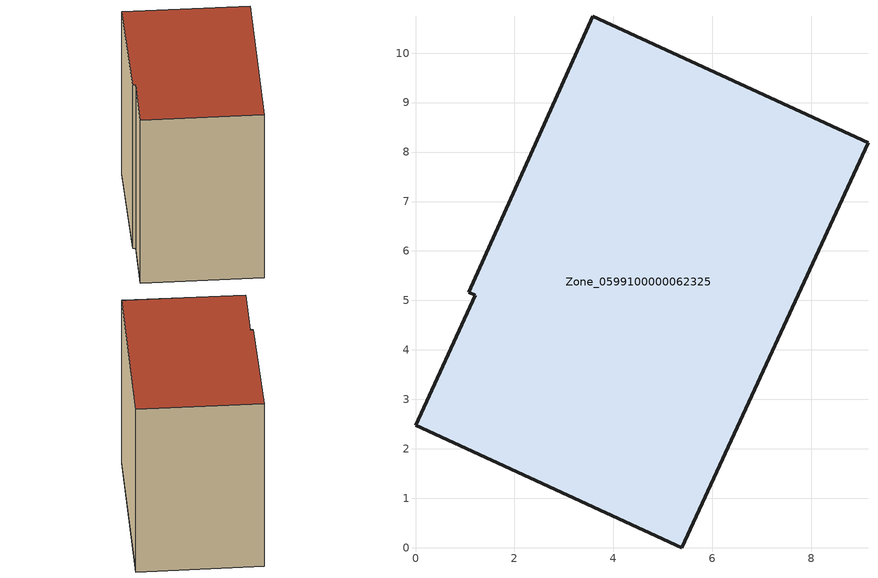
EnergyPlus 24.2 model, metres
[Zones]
Zone_0599100000062325
 floor ground (C_G): 9.15,8.18 5.38,0 0,2.48 1.21,5.11 1.08,5.17 3.58,10.75 z0
 wall outside (C_F): 5.38,0 9.15,8.18 3.58,10.75 1.08,5.17 1.21,5.11 0,2.48 5.38,0 z0:9.45
 roof outside (C_R): 0,2.48 5.38,0 9.15,8.18 3.58,10.75 1.08,5.17 1.21,5.11 z9.45
[BUILDING]
Pand.0599100000062325: North Axis=0; Terrain=City; Loads Convergence Tolerance Value=0.04; Temperature Convergence Tolerance Value=0.4; Solar Distribution=FullExterior; Maximum Number of Warmup Days=25; Minimum Number of Warmup Days=1
[Site:Location]
Rotterdam.The.Hague.AP_ZH_NLD Design_Conditions: Latitude=51.96; Longitude=4.45; Time Zone=1; Elevation=-4.5
[SITE:GROUNDTEMPERATURE:BUILDINGSURFACE]
18, 18, 18, 18, 18, 18, 18, 18, 18, 18, 18, 18
[MATERIAL] Thermal Absorptance=0.9; Solar Absorptance=0.7; Visible Absorptance=0.7
Name | Roughness | Thickness | Conductivity | Density | Specific Heat
G.TI.1946 | MediumSmooth | 0.15 | 1 | 540 | 1210
F.TI.1946 | Rough | 0.3 | 0.857143 | 1920 | 840
R.TI.1946 | MediumRough | 0.2 | 0.1 | 1500 | 1000
[CONSTRUCTION]
C_G: G.TI.1946
C_F: F.TI.1946
C_R: R.TI.1946
[ZONE]
Zone_0599100000062325: Type=1; Multiplier=1; Ceiling Height=Autocalculate; Volume=Autocalculate; Floor Area=autocalculate; Part of Total Floor Area=Yes
[ZONEINFILTRATION:DESIGNFLOWRATE]
Infil_Zone_0599100000062325: Zone or ZoneList or Space or SpaceList=Zone_0599100000062325; Schedule=AlwaysOn; Design Flow Rate Calculation Method=Flow/Area; Flow Rate per Floor Area=0.003; Constant Term Coefficient=1; Temperature Term Coefficient=0; Velocity Term Coefficient=0; Velocity Squared Term Coefficient=0
[HVACTEMPLATE:ZONE:IDEALLOADSAIRSYSTEM]
Zone_0599100000062325: Maximum Heating Supply Air Temperature=50; Minimum Cooling Supply Air Temperature=13; Maximum Heating Supply Air Humidity Ratio=0.0156; Minimum Cooling Supply Air Humidity Ratio=0.0077; Heating Limit=NoLimit; Cooling Limit=NoLimit; Dehumidification Control Type=ConstantSensibleHeatRatio; Cooling Sensible Heat Ratio=0.7; Dehumidification Setpoint=60; Humidification Control Type=None; Humidification Setpoint=30; Outdoor Air Method=None; Outdoor Air Flow Rate per Person=0.00944; Outdoor Air Flow Rate per Zone Floor Area=0; Outdoor Air Flow Rate per Zone=0; Demand Controlled Ventilation Type=None; Outdoor Air Economizer Type=NoEconomizer; Heat Recovery Type=None; Sensible Heat Recovery Effectiveness=0.7; Latent Heat Recovery Effectiveness=0.65
[ZONECONTROL:THERMOSTAT]
ThermostatControl_Zone_0599100000062325: Zone or ZoneList=Zone_0599100000062325; Control Type Schedule=DualSetpointControlType; Control 1=Thermostat_Zone_0599100000062325; Temperature Difference Between Cutout And Setpoint=0
[THERMOSTATSETPOINT:DUALSETPOINT]
Thermostat_Zone_0599100000062325: Heating Setpoint Temperature Schedule=HeatingSetpoint_Zone_0599100000062325; Cooling Setpoint Temperature Schedule=CoolingSetpoint_Zone_0599100000062325
[SCHEDULE:COMPACT]
HeatingSetpoint_Zone_0599100000062325: Through: 12/31, For: AllDays, Until: 24:00, 21
CoolingSetpoint_Zone_0599100000062325: Through: 12/31, For: AllDays, Until: 24:00, 24
DualSetpointControlType: Through: 12/31, For: AllDays, Until: 24:00, 4
AlwaysOn: Through: 12/31, For: AllDays, Until: 24:00, 1
